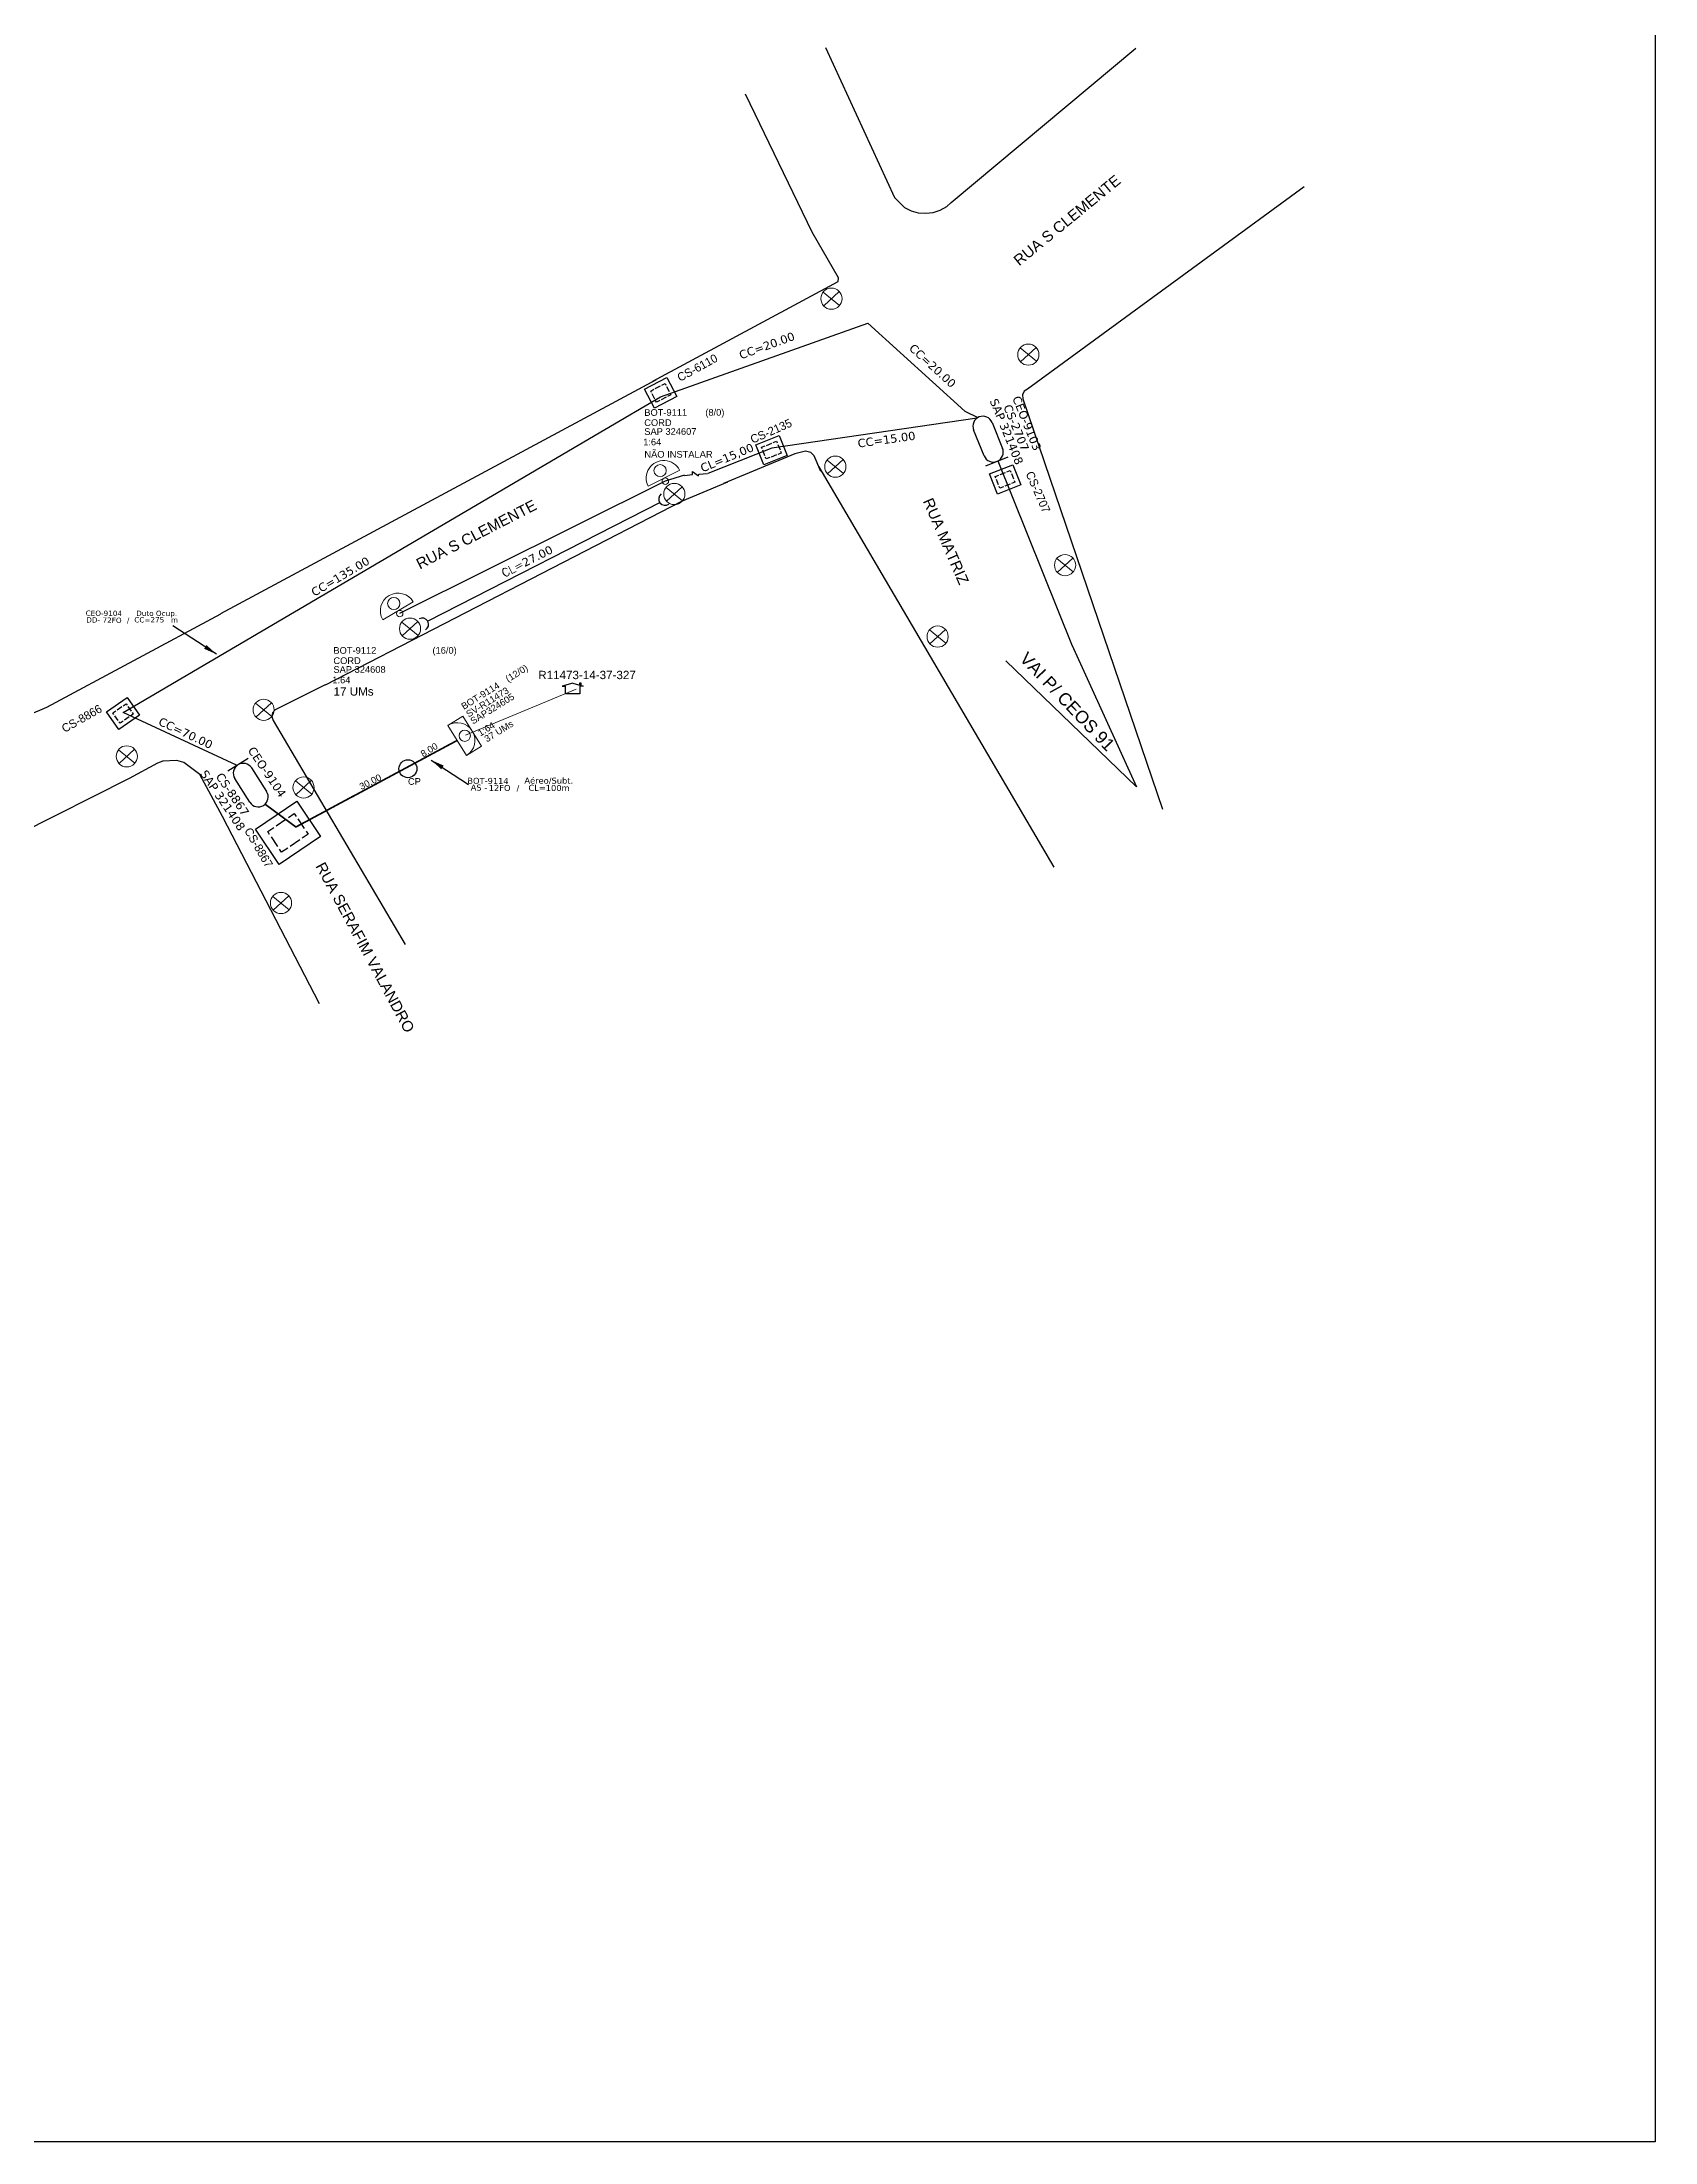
# Model space of a CAD drawing. Extents: x -4 to 837, y 1 to 595.
# Drawn here: x 597.3 to 837.2, y 1.3 to 313.4 of the extents above; entities that cross this region are included whole.
import ezdxf
from ezdxf.enums import TextEntityAlignment as Align

# ---------------------------------------------------------------- set-up
doc = ezdxf.new("R2010")
doc.units = 0
doc.linetypes.add('PHANTOM2', pattern=[1.25, 0.625, -0.125, 0.125, -0.125, 0.125, -0.125])
for name, color, linetype, lineweight in [('10.4-Postes', 1, 'Continuous', 0), ("20.0-LEGENDA DOS CDO'S", 1, 'Continuous', 0), ('20.1-CDO_INTERIOR', 1, 'Continuous', 0), ('20.2-CDO_POSTE', 1, 'Continuous', 5), ('20.6-CORDOALHA_SUPORTE', 7, 'Continuous', 25), ('CORDOALHA_SUPORTE', 7, 'Continuous', 25)]:
    doc.layers.add(name, color=color, linetype=linetype, lineweight=lineweight)
for name, color, linetype in [('20.4-CEOS', 1, 'Continuous'), ('20.5-CEO', 1, 'Continuous'), ('CAP a instalar', 1, 'Continuous'), ('CD a instalar', 1, 'Continuous'), ('celulas gpon', 7, 'Continuous'), ('label_cabos', 7, 'Continuous'), ('Legenda', 1, 'Continuous'), ('locais', 7, 'Continuous'), ('locais legendas', 7, 'Continuous'), ('QUADRA', 7, 'Continuous'), ('Segmento de Logradouro Texto', 238, 'Continuous'), ('Subida Lateral', 5, 'Continuous'), ('surveys', 7, 'Continuous'), ('surveys legendas', 7, 'Continuous')]:
    doc.layers.add(name, color=color, linetype=linetype)
doc.layers.add('DROP DE CLIENTE', color=140, linetype='Continuous', plot=False)
doc.layers.add('EXTRA', color=50, linetype='Continuous', plot=False)
doc.styles.add('ARIAL', font='arial.ttf')
doc.styles.add('DIGICADE', font='arial.ttf')
doc.styles.add('ROMANS', font='romans')
doc.styles.add('siredit', font='verdana.ttf')
doc.linetypes.add('FENCELINE1', pattern='A,0.25,-0.1,[133,ltypeshp.shx,S=0.1,R=0,X=-0.1,Y=0],-0.1,1', length=1.45)
doc.dimstyles.new('CC', dxfattribs={"dimtxt": 0.8, "dimasz": 2, "dimexe": 0.18, "dimexo": 0.0625, "dimgap": 0.09, "dimtad": 0, "dimdec": 0, "dimrnd": 1, "dimzin": 0, "dimdsep": 46, "dimtxsty": 'siredit', "dimblk": 'NONE', "dimcen": 0, "dimse1": 1, "dimse2": 1, "dimsd1": 1, "dimsd2": 1, "dimclrt": 7, "dimadec": 0, "dimazin": 0, "dimtfac": 1, "dimtdec": 0, "dimtofl": 0, "dimtmove": 0, "dimatfit": 3, "dimfxl": 0, "dimtolj": 1, "dimtzin": 0, "dimarcsym": 0})

# ---------------------------------------------------------------- blocks, each defined once
blk = doc.blocks.new('SURVEY_SURVEY')
for p, q in [((0, 0.0000127), (-0.0000126, 0.000009)), ((-0.0000126, 0.000009), (-0.0000086, 0.000009)), ((-0.0000086, 0), (-0.0000086, 0.000009)), ((0.0000086, 0), (-0.0000086, 0)), ((0, 0.0000127), (0.0000126, 0.000009)), ((0.0000084, 0.0000132), (0.0000098, 0.0000132)), ((0.0000084, 0.0000103), (0.0000084, 0.0000132)), ((0.0000126, 0.000009), (0.0000086, 0.000009)), ((0.0000086, 0.000009), (0.0000086, 0)), ((0.0000098, 0.0000132), (0.0000098, 0.0000099))]:
    blk.add_line(p, q)
blk = doc.blocks.new('CDOI_CT_DRT')
at = {"layer": '20.1-CDO_INTERIOR', "color": 0, "lineweight": 18}
blk.add_lwpolyline([(2.13, -2.13), (2.13, 2.12), (0, 2.12), (0, -2.13)], close=True, dxfattribs=at)
blk.add_circle((1.06, 0), 0.68, dxfattribs=at)
blk.add_arc((0, 0), 2.13, 269.9724, 89.9724, dxfattribs=at)
at = {"layer": "20.0-LEGENDA DOS CDO'S", "color": 0, "style": 'ARIAL'}
for tag, p in [('CDO_N', (2.61, 2.69)), ('SAP', (2.61, 0.61)), ('SURVEY', (2.61, 1.6)), ('1:XX', (2.6, -1.08)), ('UMS', (2.6, -2.09))]:
    blk.add_attdef(tag, p, '', height=0.68, rotation=359.9724, dxfattribs=at)
blk.add_attdef('FIBRAS_UTILIZADAS', text='', height=0.68, rotation=359.9724, dxfattribs=at).set_placement((10.32, 2.69), align=Align.CENTER)
blk = doc.blocks.new('LEGENDA DOS CABOS')
at = {"layer": 'EXTRA', "color": 0, "style": 'siredit'}
for tag, p in [('ID', (4.6, 0.97)), ('XX', (9.03, 0.97))]:
    blk.add_attdef(tag, text='', height=0.48, rotation=359.69, dxfattribs=at).set_placement(p, align=Align.MIDDLE_CENTER)
at = {"layer": 'Legenda', "color": 0, "style": 'siredit'}
for tag, p in [('TIPO_CABO', (1.31, 0)), ('CABO', (4.69, -0.05)), ('/', (6.81, -0.05)), ('METROS', (10.03, -0.05))]:
    blk.add_attdef(tag, text='', height=0.8, rotation=359.69, dxfattribs=at).set_placement(p, align=Align.MIDDLE_CENTER)
blk = doc.blocks.new('*U90')
at = {"color": 0}
blk.add_line((1.51, -1.63), (-2.15, 0.54), dxfattribs=at)
for centre, radius in [((0.2, 0.32), 0.733), ((-0.52, -0.89), 0.393)]:
    blk.add_circle(centre, radius, dxfattribs=at)
blk.add_arc((-0.32, -0.55), 2.12, 329.3268, 149.3268, dxfattribs=at)
blk = doc.blocks.new('*U91')
at = {"color": 0}
blk.add_line((2.14, -0.58), (-2.1, -0.68), dxfattribs=at)
for centre, radius in [((0, 0.38), 0.733), ((0.03, -1.03), 0.393)]:
    blk.add_circle(centre, radius, dxfattribs=at)
blk.add_arc((0.02, -0.63), 2.12, 1.3782, 181.3782, dxfattribs=at)
blk = doc.blocks.new('Inst CDOE-16 CAIXA DIST OPT CDOE 48F_16D C_SPL_2_1_8')
at = {"layer": "20.0-LEGENDA DOS CDO'S", "color": 0, "style": 'ARIAL'}
for tag, p, height in [('FID', (0.12, 5.25), 0.8), ('SAP', (0.12, 2.96), 0.8), ('CORDOALHA', (0.12, 4.02), 0.8), ('1:XX', (-0.01, 1.7), 0.8), ('UMS', (0.14, 0.22), 1)]:
    blk.add_attdef(tag, p, '', height=height, rotation=0.118, dxfattribs=at)
at = {"layer": "20.0-LEGENDA DOS CDO'S", "color": 0}
for tag, p, style, flags in [('ID_ATIVIDADE', (0.12, 6.47), 'ARIAL', 3), ('FATOR', (7.92, 6.47), 'ARIAL', 1), ('QTDE', (0.1, -1.17), 'DIGICADE', 3)]:
    blk.add_attdef(tag, p, '', height=0.8, rotation=0.118, dxfattribs=dict(at, style=style, flags=flags))
at = {"layer": "20.0-LEGENDA DOS CDO'S", "color": 0, "style": 'ARIAL'}
blk.add_attdef('FIBRAS_UTILIZADAS', text='', height=0.8, rotation=0.118, dxfattribs=at).set_placement((13.48, 5.26), align=Align.CENTER)
blk = doc.blocks.new('MANHOLE_MS')
at = {"color": 0}
for p, q in [((-0.00000604, 0.00000542), (0.00000646, 0.00000542)), ((-0.00000604, -0.00000529), (-0.00000604, 0.00000542)), ((0.00000646, 0.00000542), (0.00000646, -0.00000529)), ((0.00000646, -0.00000529), (-0.00000604, -0.00000529))]:
    blk.add_line(p, q, dxfattribs=at)
for points in [[(-0.00000381, 0.00000234, 0), (-0.00000381, 0.00000319, 0), (-0.00000198, 0.00000319, 0)], [(-0.00000381, -0.00000131, 0), (-0.00000381, 0.00000156, 0)], [(-0.00000121, 0.00000319, 0), (0.00000167, 0.00000319, 0)], [(0.00000244, 0.00000319, 0), (0.00000422, 0.00000319, 0), (0.00000422, 0.00000234, 0)], [(0.00000422, 0.00000156, 0), (0.00000422, -0.00000131, 0)], [(-0.00000198, -0.00000306, 0), (-0.00000381, -0.00000306, 0), (-0.00000381, -0.00000209, 0)], [(0.00000167, -0.00000306, 0), (-0.00000121, -0.00000306, 0)], [(0.00000422, -0.00000209, 0), (0.00000422, -0.00000306, 0), (0.00000244, -0.00000306, 0)]]:
    blk.add_polyline3d(points, dxfattribs=at)
blk = doc.blocks.new('Inst CORD ALUMINIO 4.8 MM 3F(sem recursos)')
at = {"layer": '20.6-CORDOALHA_SUPORTE', "color": 0, "lineweight": 0, "style": 'ROMANS'}
blk.add_attdef('LANCE', text='', height=1, dxfattribs=at).set_placement((-0.54, -2.21), align=Align.RIGHT)
at = {"layer": '20.6-CORDOALHA_SUPORTE', "color": 0, "style": 'siredit'}
blk.add_attdef('QTDE', (-0.54, -2.21), '', height=1, rotation=359.69, dxfattribs=at)
at = {"layer": '20.6-CORDOALHA_SUPORTE', "color": 0, "lineweight": 0, "style": 'ROMANS'}
for tag, p, flags in [('FATOR', (-5.2, -4.44), 3), ('ID_ATIVIDADE', (-5.2, -6.67), 3), ('FID', (-5.2, -8.9), 1)]:
    blk.add_attdef(tag, p, '', height=1, dxfattribs=dict(at, flags=flags))
blk = doc.blocks.new('_None')
blk = doc.blocks.new('Inst CB DT OCUP CFOA-SM-DD-S-72')
at = {"layer": 'label_cabos', "color": 0, "style": 'siredit'}
for tag, flags, p in [('ID_ATIVIDADE', 3, (1.31, 2.67)), ('FATOR', 1, (11.56, 2.55))]:
    blk.add_attdef(tag, text='', height=1, rotation=359.69, dxfattribs=dict(at, flags=flags)).set_placement(p, align=Align.MIDDLE_CENTER)
for tag, p in [('TIPO_CABO', (1.11, 0)), ('DESTINO_CABO', (3.13, 1.26)), ('CABO', (4.69, -0.05)), ('/', (7.71, -0.05)), ('LANCE', (10.41, 0.02)), ('TIPO_CABO', (13.11, 1.24)), ('UND', (16.46, 0)), ('FID', (13.65, -1.41))]:
    blk.add_attdef(tag, text='', height=1, rotation=359.69, dxfattribs=at).set_placement(p, align=Align.MIDDLE_CENTER)
blk.add_attdef('QTDE', (11.93, -0.45), '', height=1, rotation=359.69, dxfattribs=at)
blk = doc.blocks.new('CDOE_CT_POSTE')
at = {"layer": "20.0-LEGENDA DOS CDO'S", "color": 0, "style": 'ARIAL'}
for tag, p in [('CDO_N', (0.12, 5.25)), ('CORDOALHA', (0.12, 4.02)), ('SAP', (0.12, 2.96)), ('1:XX', (0.14, 1.23)), ('UMS', (0.14, 0.22))]:
    blk.add_attdef(tag, p, '', height=0.68, rotation=0.118, dxfattribs=at)
blk.add_attdef('FIBRAS_UTILIZADAS', text='', height=0.68, rotation=0.118, dxfattribs=at).set_placement((7.83, 5.26), align=Align.CENTER)
blk = doc.blocks.new('POLE_POLE')
at = {"layer": '10.4-Postes', "color": 1, "linetype": 'PHANTOM2'}
for points in [[(-0.000008, 0.0000105), (0.0000076, -0.0000022)], [(0.0000072, 0.000011), (-0.0000076, -0.0000027)]]:
    blk.add_lwpolyline(points, dxfattribs=at)
at = {"layer": '10.4-Postes', "color": 1}
blk.add_circle((-0.0000002, 0.0000042), 0.0000101, dxfattribs=at)

msp = doc.modelspace()

# ---------------------------------------------------------------- linework, layer by layer
msp.add_lwpolyline([(-3.83, 595.26), (837.17, 595.26), (837.17, 1.26), (-3.83, 1.26)], close=True)
at = {"color": 5}
msp.add_circle((651.69, 205.41), 1.33, dxfattribs=at)
at = {"layer": '20.5-CEO', "color": 7}
for p, q in [((738.57, 256.89), (740.13, 253.04)), ((737.39, 251.93), (735.83, 255.78))]:
    msp.add_line(p, q, dxfattribs=at)
at = {"layer": '20.5-CEO', "color": 5}
for p, q in [((628.16, 200.43), (625.95, 203.94)), ((628.45, 205.52), (630.67, 202.01))]:
    msp.add_line(p, q, dxfattribs=at)
at = {"layer": '20.5-CEO', "color": 7}
msp.add_lwpolyline([(737.66, 250.44), (740.97, 251.78)], dxfattribs=at)
at = {"layer": '20.5-CEO', "color": 5}
msp.add_lwpolyline([(627.92, 206.94), (624.9, 205.03)], dxfattribs=at)
at = {"layer": '20.5-CEO', "color": 7}
for centre, start, end in [((737.2, 256.33), 22.0558, 202.0558), ((738.76, 252.48), 202.0558, 22.0558)]:
    msp.add_arc(centre, 1.48, start, end, dxfattribs=at)
at = {"layer": '20.5-CEO', "color": 5}
for centre, start, end in [((627.2, 204.73), 32.2277, 212.2277), ((629.42, 201.22), 212.2277, 32.2277)]:
    msp.add_arc(centre, 1.48, start, end, dxfattribs=at)
at = {"layer": 'CAP a instalar', "color": 7, "linetype": 'FENCELINE1', "ltscale": 5}
for p, q in [((736.33, 257.53), (705.79, 253.06)), ((705.79, 253.06), (696.29, 249.31)), ((689.97, 248.17), (650.46, 228.47)), ((692.85, 249.04), (689.97, 248.17))]:
    msp.add_line(p, q, dxfattribs=at)
at = {"layer": 'CAP a instalar', "color": 1, "linetype": 'FENCELINE1', "ltscale": 5, "const_width": 0.248}
for points in [[(643.48, 201.28), (659.02, 209.62)], [(630.39, 200.18), (635.03, 196.75), (639.56, 199.18)], [(639.55, 199.18), (643.78, 201.45)]]:
    msp.add_lwpolyline(points, dxfattribs=at)
at = {"layer": 'CD a instalar', "color": 7, "ltscale": 5}
for p, q in [((689.27, 260.69), (720.1, 271.66)), ((720.1, 271.66), (734.52, 258.57)), ((680.97, 255.82), (689.27, 260.69)), ((734.52, 258.57), (736.47, 257.62)), ((609.35, 213.75), (680.97, 255.82)), ((739.44, 251.17), (750.49, 223.68)), ((750.41, 223.83), (760.06, 202.74)), ((760.06, 202.74), (740.64, 221.44)), ((626.22, 205.94), (609.35, 213.75))]:
    msp.add_line(p, q, dxfattribs=at)
at = {"layer": 'CORDOALHA_SUPORTE'}
msp.add_line((689.21, 244.99), (654.64, 227.33), dxfattribs=at)
for centre, start, end in [((689.93, 245.51), 126.8067, 306.8067), ((653.82, 226.86), 299.7399, 119.7399)]:
    msp.add_arc(centre, 0.944, start, end, dxfattribs=at)
at = {"layer": 'DROP DE CLIENTE', "lineweight": 0}
msp.add_lwpolyline([(676.73, 217.23), (660.27, 210.41)], dxfattribs=at)
at = {"layer": 'QUADRA', "color": 4}
for p, q in [((713.82, 312.63), (724.04, 290.34)), ((732.48, 289.57), (759.95, 312.53)), ((711.83, 285.18), (701.91, 305.71)), ((724.04, 290.34), (725.57, 288.85)), ((784.97, 291.91), (743.84, 261.86)), ((725.57, 288.85), (726.54, 288.36)), ((726.54, 288.36), (727.6, 288.07)), ((727.6, 288.07), (728.71, 287.99)), ((728.71, 287.99), (729.81, 288.12)), ((729.81, 288.12), (730.87, 288.47)), ((730.87, 288.47), (731.82, 289)), ((731.82, 289), (732.48, 289.57)), ((715.72, 278.38), (711.83, 285.18)), ((715.66, 277.82), (715.72, 278.38)), ((688.13, 263.02), (715.66, 277.82)), ((623.87, 228.47), (688.64, 263.29)), ((743.33, 261.52), (743.08, 260.99)), ((743.08, 260.99), (743.13, 260.42)), ((743.13, 260.42), (763.9, 199.41)), ((743.84, 261.86), (743.33, 261.52)), ((709.25, 252.22), (698.62, 247.82)), ((710.81, 252.63), (709.25, 252.22)), ((711.6, 252.44), (710.81, 252.63)), ((712.13, 251.92), (711.6, 252.44)), ((713.09, 249.6), (712.13, 251.92)), ((747.82, 190.8), (712.85, 250.27)), ((699.23, 248.01), (692.48, 245.18)), ((692.48, 245.18), (639.4, 217.84)), ((597.97, 214.54), (623.87, 228.42)), ((639.36, 217.89), (631.97, 214.16)), ((584.71, 208.93), (597.97, 214.54)), ((631.56, 213.72), (631.45, 213.16)), ((631.45, 213.16), (631.65, 212.59)), ((631.97, 214.16), (631.56, 213.72)), ((631.65, 212.59), (651.27, 179.29)), ((614.46, 206.25), (610.25, 203.96)), ((615.26, 206.52), (614.46, 206.25)), ((617.34, 206.62), (615.19, 206.53)), ((618.35, 206.36), (617.34, 206.62)), ((620.75, 204.56), (618.35, 206.36)), ((610.25, 203.96), (593.91, 195.73)), ((624.11, 198.29), (620.75, 204.56)), ((638.54, 170.44), (624.11, 198.29))]:
    msp.add_line(p, q, dxfattribs=at)
at = {"layer": 'Subida Lateral', "color": 5}
for p, q in [((692.84, 249.02), (694.02, 249.13)), ((694.02, 249.13), (694.01, 249.58)), ((694.01, 249.58), (694.93, 248.94)), ((694.93, 248.94), (694.97, 249.2)), ((694.97, 249.2), (696.27, 249.32))]:
    msp.add_line(p, q, dxfattribs=at)

# ---------------------------------------------------------------- block references
at = {"color": 0, "lineweight": 0, "xscale": 1.237816559918543, "yscale": 1.237816559918543, "zscale": 1.237816559918543, "rotation": 27.11852558159476}
msp.add_blockref('Inst CORD ALUMINIO 4.8 MM 3F(sem recursos)', (668.4, 238.12), dxfattribs=at).add_auto_attribs({'QTDE': '27.00', 'LANCE': 'CL='})
at = {"layer": '10.4-Postes', "color": 1, "xscale": 155965.9922682285, "yscale": 155965.9922682285, "zscale": 155965.9922682285}
for p in [(714.71, 274.64), (744, 266.32), (715.29, 249.66), (691.34, 245.6), (749.46, 235.02), (652.04, 225.57), (730.5, 224.4), (630.26, 213.51), (609.91, 206.59), (636.2, 201.96), (632.84, 184.8)]:
    msp.add_blockref('POLE_POLE', p, dxfattribs=at)
at = {"layer": "20.0-LEGENDA DOS CDO'S", "color": 252}
ref = msp.add_blockref('CDOE_CT_POSTE', (686.69, 251.38), dxfattribs=dict(at, xscale=1.237816559918543, yscale=1.237816559918543, zscale=1.237816559918543))
ref.add_attrib('CDO_N', 'BOT-9111', (686.84, 257.87), dxfattribs={"color": 0, "height": 0.99, "rotation": 0.118, "style": 'ARIAL'})
ref.add_attrib('CORDOALHA', 'CORD', (686.84, 256.36), dxfattribs={"color": 0, "height": 0.99, "rotation": 0.118, "style": 'ARIAL'})
ref.add_attrib('SAP', 'SAP 324607', (686.84, 255.04), dxfattribs={"color": 0, "height": 0.99, "rotation": 0.118, "style": 'ARIAL'})
ref.add_attrib('1:XX', '1:64', (686.68, 253.48), dxfattribs={"color": 0, "height": 0.99, "rotation": 0.118, "style": 'ARIAL'})
ref.add_attrib('UMS', 'NÃO INSTALAR', (686.86, 251.65), dxfattribs={"color": 0, "height": 0.9903, "rotation": 0.118, "style": 'ARIAL'})
ref.add_attrib('FIBRAS_UTILIZADAS', '     (8/0)', dxfattribs={"color": 0, "height": 0.99, "rotation": 0.118, "style": 'ARIAL'}).set_placement((696.38, 257.89), align=Align.CENTER)
at = {"layer": "20.0-LEGENDA DOS CDO'S", "color": 7, "lineweight": 0, "xscale": 1.237816559918543, "yscale": 1.237816559918543, "zscale": 1.237816559918543}
msp.add_blockref('Inst CDOE-16 CAIXA DIST OPT CDOE 48F_16D C_SPL_2_1_8', (640.46, 216), dxfattribs=at).add_auto_attribs({'FID': 'BOT-9112', 'CORDOALHA': 'CORD', 'SAP': 'SAP 324608', '1:XX': '1:64', 'UMS': '17 UMs', 'FIBRAS_UTILIZADAS': '(16/0)'})
at = {"layer": '20.1-CDO_INTERIOR'}
ref = msp.add_blockref('CDOI_CT_DRT', (659.02, 209.62), dxfattribs=dict(at, xscale=1.237816559918543, yscale=1.237816559918543, zscale=1.237816559918543, rotation=31.79150768092358))
ref.add_attrib('CDO_N', 'BOT-9114', (660.01, 214.15), dxfattribs={"layer": "20.0-LEGENDA DOS CDO'S", "color": 1, "height": 0.99, "rotation": 31.7639, "style": 'ARIAL'})
ref.add_attrib('FIBRAS_UTILIZADAS', '(12/0)', dxfattribs={"layer": "20.0-LEGENDA DOS CDO'S", "color": 1, "height": 0.99, "rotation": 31.7639, "style": 'ARIAL'}).set_placement((668.13, 219.18), align=Align.CENTER)
ref.add_attrib('SURVEY', 'SV-R11473', (660.73, 213.01), dxfattribs={"layer": "20.0-LEGENDA DOS CDO'S", "height": 0.99, "rotation": 31.7639, "style": 'ARIAL'})
ref.add_attrib('SAP', 'SAP324605', (661.37, 211.97), dxfattribs={"layer": "20.0-LEGENDA DOS CDO'S", "color": 1, "height": 0.99, "rotation": 31.7639, "style": 'ARIAL'})
ref.add_attrib('1:XX', '1:64', (662.46, 210.18), dxfattribs={"layer": "20.0-LEGENDA DOS CDO'S", "color": 1, "height": 0.99, "rotation": 31.7639, "style": 'ARIAL'})
ref.add_attrib('UMS', ' 37 UMs', (663.12, 209.11), dxfattribs={"layer": "20.0-LEGENDA DOS CDO'S", "height": 0.99, "rotation": 31.7639, "style": 'ARIAL'})
at = {"layer": '20.2-CDO_POSTE', "color": 8, "xscale": -1.237816559918543, "yscale": 1.237816559918543, "zscale": 1.237816559918543, "rotation": 355.9639497909496}
msp.add_blockref('*U90', (689.41, 249.31), dxfattribs=at)
at = {"layer": '20.2-CDO_POSTE', "color": 7, "xscale": -1.237816559918543, "yscale": 1.237816559918543, "zscale": 1.237816559918543, "rotation": 31.71923225451181}
msp.add_blockref('*U91', (649.83, 229.57), dxfattribs=at)
at = {"layer": 'label_cabos', "lineweight": 0}
ref = msp.add_blockref('Inst CB DT OCUP CFOA-SM-DD-S-72', (604.01, 227.53), dxfattribs=dict(at, xscale=0.7864664402306424, yscale=0.7864664402306424, zscale=0.7864664402306424))
ref.add_attrib('DESTINO_CABO', 'CEO-9104', dxfattribs={"color": 0, "height": 0.786, "rotation": 359.69, "style": 'siredit'}).set_placement((606.47, 228.52), align=Align.MIDDLE_CENTER)
ref.add_attrib('TIPO_CABO', 'Duto Ocup.', dxfattribs={"color": 0, "height": 0.786, "rotation": 359.69, "style": 'siredit'}).set_placement((614.32, 228.51), align=Align.MIDDLE_CENTER)
ref.add_attrib('/', '/', dxfattribs={"color": 0, "height": 0.786, "rotation": 359.69, "style": 'siredit'}).set_placement((610.08, 227.49), align=Align.MIDDLE_CENTER)
ref.add_attrib('LANCE', 'CC=', dxfattribs={"color": 0, "height": 0.786, "rotation": 359.69, "style": 'siredit'}).set_placement((612.2, 227.55), align=Align.MIDDLE_CENTER)
ref.add_attrib('UND', 'm', dxfattribs={"color": 0, "height": 0.786, "rotation": 359.69, "style": 'siredit'}).set_placement((616.96, 227.53), align=Align.MIDDLE_CENTER)
ref.add_attrib('CABO', '72FO', dxfattribs={"color": 0, "height": 0.786, "rotation": 359.69, "style": 'siredit'}).set_placement((607.69, 227.49), align=Align.MIDDLE_CENTER)
ref.add_attrib('TIPO_CABO', 'DD-', dxfattribs={"color": 0, "height": 0.786, "rotation": 359.69, "style": 'siredit'}).set_placement((604.88, 227.53), align=Align.MIDDLE_CENTER)
ref.add_attrib('QTDE', '275', (613.39, 227.17), dxfattribs={"color": 0, "height": 0.786, "rotation": 359.69, "style": 'siredit'})
ref = msp.add_blockref('LEGENDA DOS CABOS', (659.8, 202.14), dxfattribs=dict(at, xscale=0.897299278212476, yscale=0.897299278212476, zscale=0.897299278212476))
ref.add_attrib('ID', 'BOT-9114', dxfattribs={"color": 0, "height": 0.897, "rotation": 359.69, "style": 'siredit'}).set_placement((663.6, 203.6), align=Align.MIDDLE_CENTER)
ref.add_attrib('CABO', '12FO', dxfattribs={"color": 0, "height": 0.897, "rotation": 359.69, "style": 'siredit'}).set_placement((665.33, 202.56), align=Align.MIDDLE_CENTER)
ref.add_attrib('METROS', 'CL=100m', dxfattribs={"color": 0, "height": 0.897, "rotation": 359.69, "style": 'siredit'}).set_placement((672.68, 202.56), align=Align.MIDDLE_CENTER)
ref.add_attrib('XX', 'Aéreo/Subt.', dxfattribs={"color": 0, "height": 0.8973, "rotation": 359.69, "style": 'siredit'}).set_placement((672.64, 203.64), align=Align.MIDDLE_CENTER)
ref.add_attrib('/', '/', dxfattribs={"color": 0, "height": 0.897, "rotation": 359.69, "style": 'siredit'}).set_placement((668.05, 202.56), align=Align.MIDDLE_CENTER)
ref.add_attrib('TIPO_CABO', 'AS -', dxfattribs={"color": 0, "height": 0.897, "rotation": 359.69, "style": 'siredit'}).set_placement((662.26, 202.61), align=Align.MIDDLE_CENTER)
at = {"layer": 'locais', "color": 30}
for p, xscale, yscale, zscale, rotation in [((689.25, 261.24), 299445.9897144018, 299445.9897144018, 299445.9897144018, 27.576861175336), ((705.71, 252.73), 299445.9897144018, 299445.9897144018, 299445.9897144018, 21.63944506376703), ((740.46, 248.39), 299445.9897144018, 299445.9897144018, 299445.9897144018, 21.63944506376703), ((740.46, 248.39), 299445.9897144018, 299445.9897144018, 299445.9897144018, 21.63944506376703), ((609.29, 213.57), 299445.9897144018, 299445.9897144018, 299445.9897144018, 35.03194281459695), ((633.77, 195.77), 593465.9466975821, 593465.9466975821, 593465.9466975821, 34.03686318948664), ((633.77, 195.77), 593465.9466975821, 593465.9466975821, 593465.9466975821, 34.03686318948664)]:
    msp.add_blockref('MANHOLE_MS', p, dxfattribs=dict(at, xscale=xscale, yscale=yscale, zscale=zscale, rotation=rotation))
at = {"layer": 'surveys', "color": 255, "xscale": 123781.6559918543, "yscale": 123781.6559918543, "zscale": 123781.6559918543}
msp.add_blockref('SURVEY_SURVEY', (676.21, 216.55), dxfattribs=at)

# ---------------------------------------------------------------- texts
at = {"layer": '20.4-CEOS', "color": 7, "style": 'siredit'}
msp.add_text('CEO-9103', height=1.25, rotation=292.0558, dxfattribs=at).set_placement((744.33, 257), align=Align.TOP_CENTER)
at = {"layer": '20.4-CEOS', "color": 5, "style": 'siredit'}
msp.add_text('CEO-9104', height=1.25, rotation=304, dxfattribs=at).set_placement((631.26, 205.28), align=Align.TOP_CENTER)
at = {"layer": '20.5-CEO', "color": 7, "style": 'siredit'}
for s, p in [('SAP 321408', (741.31, 255.76)), ('CS-2707', (742.76, 256.34))]:
    msp.add_text(s, height=1.255, rotation=292.0558, dxfattribs=at).set_placement(p, align=Align.TOP_CENTER)
at = {"layer": '20.5-CEO', "color": 5, "style": 'siredit'}
for s, p in [('SAP 321408', (624.68, 201.06)), ('CS-8867', (626.13, 201.95))]:
    msp.add_text(s, height=1.255, rotation=304, dxfattribs=at).set_placement(p, align=Align.TOP_CENTER)
at = {"layer": 'celulas gpon', "style": 'siredit'}
for s, rotation, p in [('CC=20.00', 19.9381, (701.22, 266.26)), ('CC=20.00', 317.5324, (726.12, 267.78)), ('CL=15,00', 22.8326, (695.51, 249.45)), ('CC=15.00', 7.9921, (718.67, 253.14)), ('CC=135.00', 30.7052, (637.77, 230.97)), ('CC=70.00', 334.7269, (614.46, 212))]:
    msp.add_text(s, height=1.238, rotation=rotation, dxfattribs=at).set_placement(p)
at = {"layer": 'locais legendas', "color": 30}
for s, rotation, p in [('CS-6110', 28.8108, (692.17, 262.91)), ('CS-2135', 23.8288, (702.96, 253.72)), ('CS-2707', 293.5334, (743.54, 249.29)), ('CS-8866', 29.5704, (600.64, 210.72)), ('CS-8867', 300.4655, (627.3, 196.19))]:
    msp.add_text(s, height=1.238, rotation=rotation, dxfattribs=at).set_placement(p)
at = {"layer": 'Segmento de Logradouro Texto', "color": 5, "linetype": 'Continuous', "char_height": 1.6092, "attachment_point": 1, "style": 'DIGICADE'}
for s, insert, width, rotation in [('\\o\\l\\fArial|b0|i0|c0|p34;\\T1.0000000000;\\W1.0000000000;RUA S CLEMENTE', (741.58, 281.32), 44.0998, 39.3143), ('\\o\\l\\fArial|b0|i0|c0|p34;\\T1.0000000000;\\W1.0000000000;RUA S CLEMENTE', (652.72, 236.45), 44.0998, 27.2195), ('\\o\\l\\fArial|b0|i0|c0|p34;\\T1.0000000000;\\W1.0000000000;RUA SERAFIM VALANDRO', (639.31, 191.71), 45.048, 298.3192)]:
    msp.add_mtext(s, dxfattribs=dict(at, insert=insert, width=width, rotation=rotation))
at = {"layer": 'Segmento de Logradouro Texto', "color": 7, "linetype": 'Continuous', "attachment_point": 1, "style": 'DIGICADE'}
for s, insert, char_height, width, rotation in [('\\o\\l\\C5;\\fArial|b0|i0|c0|p34;\\T1.0000000000;\\W1.0000000000;RUA MATRIZ', (729.72, 245.85), 1.6092, 24.4101, 293.4427), ('VAI P/ CEOS 91', (743.89, 222.93), 1.8567, 27.775, 313.5644)]:
    msp.add_mtext(s, dxfattribs=dict(at, insert=insert, char_height=char_height, width=width, rotation=rotation))
at = {"layer": 'surveys legendas', "style": 'ARIAL'}
msp.add_text('R11473-14-37-327', height=1.2378, dxfattribs=at).set_placement((671.07, 218.73))
at = {"layer": 'surveys legendas', "color": 7, "style": 'ARIAL'}
for s, rotation, p in [('8,00', 32.0054, (653.97, 207.08)), ('30,00', 27.1063, (644.79, 202.23))]:
    msp.add_text(s, height=0.99, rotation=rotation, dxfattribs=at).set_placement(p)
at = {"layer": 'surveys legendas', "color": 5, "style": 'ARIAL'}
msp.add_text('CP', height=0.99, dxfattribs=at).set_placement((651.7, 203.02))

# ---------------------------------------------------------------- leaders
at = {"layer": 'label_cabos'}
for points in [[(623.23, 222.43), (616.72, 226.66)], [(655.16, 206.7), (660.7, 203.06)]]:
    msp.add_leader(points, dimstyle='CC', override={"dimgap": 0.09, "dimtad": 0}, dxfattribs=at)

doc.saveas('drawing.dxf')
